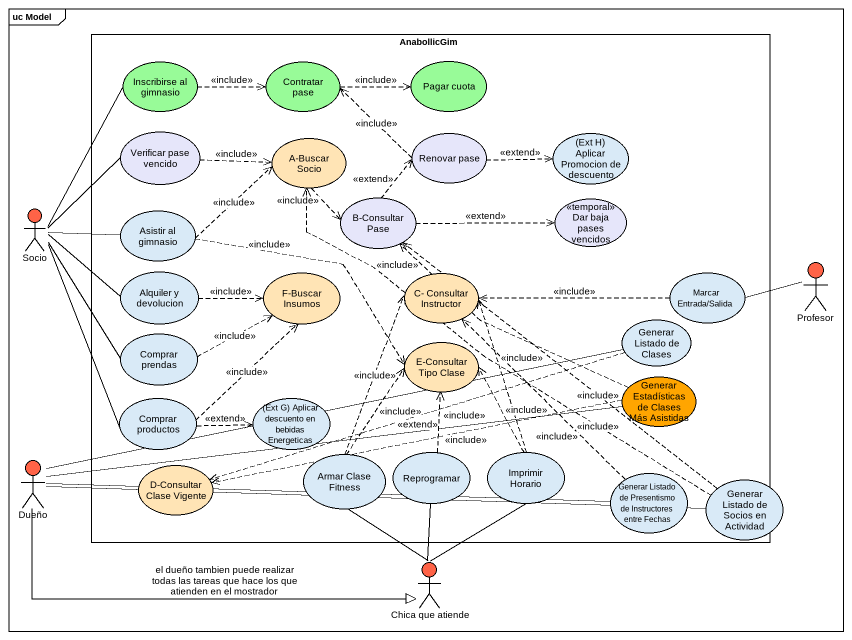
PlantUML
@startuml
mainframe uc Model
rectangle AnabollicGim {
  usecase "Inscribirse al gimnasio" as Inscribirse_al_gimnasio #98FB98
  usecase "Contratar pase" as Contratar_pase #98FB98
  usecase "Pagar cuota" as Pagar_cuota #98FB98
  usecase "Verificar pase vencido" as Verificar_pase_vencido #E6E6FA
  usecase "A-Buscar Socio" as A_Buscar_Socio #FFE4B5
  usecase "Renovar pase" as Renovar_pase #E6E6FA
  usecase "(Ext H) Aplicar Promocion de descuento" as Ext_H_Aplicar_Promocion_de
  usecase "B-Consultar Pase" as B_Consultar_Pase #E6E6FA
  usecase "Dar baja pases vencidos" as Dar_baja_pases_vencidos <<temporal>> #E6E6FA
  usecase "Asistir al gimnasio" as Asistir_al_gimnasio
  usecase "Alquiler y devolucion" as Alquiler_y_devolucion
  usecase "F-Buscar Insumos" as F_Buscar_Insumos #FFE4B5
  usecase "C- Consultar Instructor" as C_Consultar_Instructor #FFE4B5
  usecase "Marcar Entrada/Salida" as Marcar_Entrada_Salida
  usecase "Comprar prendas" as Comprar_prendas
  usecase "E-Consultar Tipo Clase" as E_Consultar_Tipo_Clase #FFE4B5
  usecase "Generar Listado de Clases" as Generar_Listado_de_Clases
  usecase "Generar Estadísticas de Clases Más Asistidas" as Generar_Estadísticas_de #FFA500
  usecase "Comprar productos" as Comprar_productos
  usecase "(Ext G) Aplicar descuento en bebidas Energeticas" as Ext_G_Aplicar_descuento_en
  usecase "D-Consultar Clase Vigente" as D_Consultar_Clase_Vigente #FFE4B5
  usecase "Armar Clase Fitness" as Armar_Clase_Fitness
  usecase Reprogramar
  usecase "Imprimir Horario" as Imprimir_Horario
  usecase "Generar Listado de Presentismo de Instructores entre Fechas" as Generar_Listado_de
}
actor Socio #FF6347
actor Profesor #FF6347
actor Dueño #FF6347
usecase "Generar Listado de Socios en Actividad" as Generar_Listado_de_Socios
actor "Chica que atiende" as Chica_que_atiende #FF6347
Inscribirse_al_gimnasio .right.> Contratar_pase : <<include>>
Contratar_pase .right.> Pagar_cuota : <<include>>
Verificar_pase_vencido .right.> A_Buscar_Socio : <<include>>
A_Buscar_Socio ..> B_Consultar_Pase : <<include>>
Renovar_pase .left.> Contratar_pase : <<include>>
Renovar_pase .right.> Ext_H_Aplicar_Promocion_de : <<extend>>
B_Consultar_Pase .up.> Renovar_pase : <<extend>>
B_Consultar_Pase .right.> Dar_baja_pases_vencidos : <<extend>>
Socio -up- Inscribirse_al_gimnasio
Socio -up- Verificar_pase_vencido
Socio -right- Asistir_al_gimnasio
Socio -right- Alquiler_y_devolucion
Socio -- Comprar_prendas
Socio -- Comprar_productos
Asistir_al_gimnasio .right.> A_Buscar_Socio : <<include>>
Asistir_al_gimnasio .right.> E_Consultar_Tipo_Clase : <<include>>
Alquiler_y_devolucion .right.> F_Buscar_Insumos : <<include>>
Marcar_Entrada_Salida .left.> C_Consultar_Instructor : <<include>>
Profesor -left- Marcar_Entrada_Salida
Comprar_prendas .right.> F_Buscar_Insumos : <<include>>
Generar_Listado_de_Clases -left- Dueño
Generar_Listado_de_Clases .left.> D_Consultar_Clase_Vigente : <<extend>>
Generar_Estadísticas_de .up.> B_Consultar_Pase : <<include>>
Generar_Estadísticas_de .left.> D_Consultar_Clase_Vigente : <<include>>
Comprar_productos .up.> F_Buscar_Insumos : <<include>>
Comprar_productos .right.> Ext_G_Aplicar_descuento_en : <<extend>>
Dueño -right- Generar_Estadísticas_de
Dueño -right-|> Chica_que_atiende : el dueño tambien puede realizar todas las tareas que hace los que atienden en el mostrador
Armar_Clase_Fitness .up.> C_Consultar_Instructor : <<include>>
Armar_Clase_Fitness .up.> E_Consultar_Tipo_Clase : <<include>>
Reprogramar .up.> E_Consultar_Tipo_Clase : <<include>>
Imprimir_Horario .up.> C_Consultar_Instructor : <<include>>
Imprimir_Horario .up.> E_Consultar_Tipo_Clase : <<include>>
Generar_Listado_de .up.> C_Consultar_Instructor : <<include>>
Generar_Listado_de -left- Dueño
Generar_Listado_de_Socios .up.> A_Buscar_Socio : <<include>>
Generar_Listado_de_Socios .up.> B_Consultar_Pase : <<include>>
Generar_Listado_de_Socios -left- Dueño
Chica_que_atiende -up- Armar_Clase_Fitness
Chica_que_atiende -up- Reprogramar
Chica_que_atiende -up- Imprimir_Horario
@enduml
